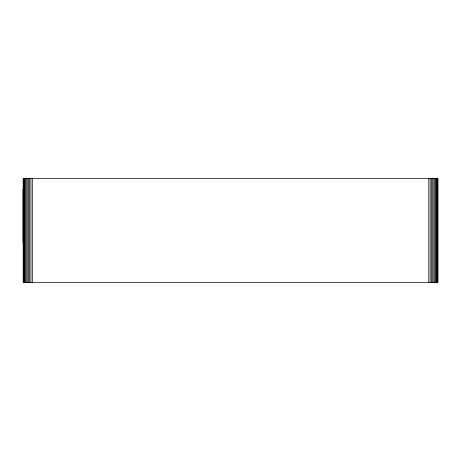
<?xml version="1.0" encoding="UTF-8"?>
<svg xmlns="http://www.w3.org/2000/svg" width="461" height="461" viewBox="0 0 461 461"><rect width="100%" height="100%" fill="white"/><g stroke="black" fill="none" stroke-linecap="round" stroke-linejoin="round"><path stroke-width="0.69" d="M437.679 178.661L437.679 282.374M437.23 178.661L437.23 282.374M436.613 178.661L436.613 282.374M435.841 178.661L435.841 282.374M434.925 178.661L434.925 282.374M433.876 178.661L433.876 282.374M432.723 178.661L432.723 282.374M431.473 178.661L431.473 282.374M430.153 178.661L430.153 282.374M428.788 178.661L428.788 282.374M32.305 178.626L32.305 282.374M30.939 178.626L30.939 282.374M29.619 178.626L29.619 282.374M28.369 178.626L28.369 282.374M27.211 178.626L27.211 282.374M26.168 178.626L26.168 282.374M25.251 178.626L25.251 282.374M24.473 178.626L24.473 282.374M23.863 178.626L23.863 282.374M23.413 178.626L23.413 282.374M23.05 189.269L23.05 242.469M437.95 178.626L23.142 178.626L23.142 282.374L437.95 282.374L437.95 178.626"/></g></svg>
